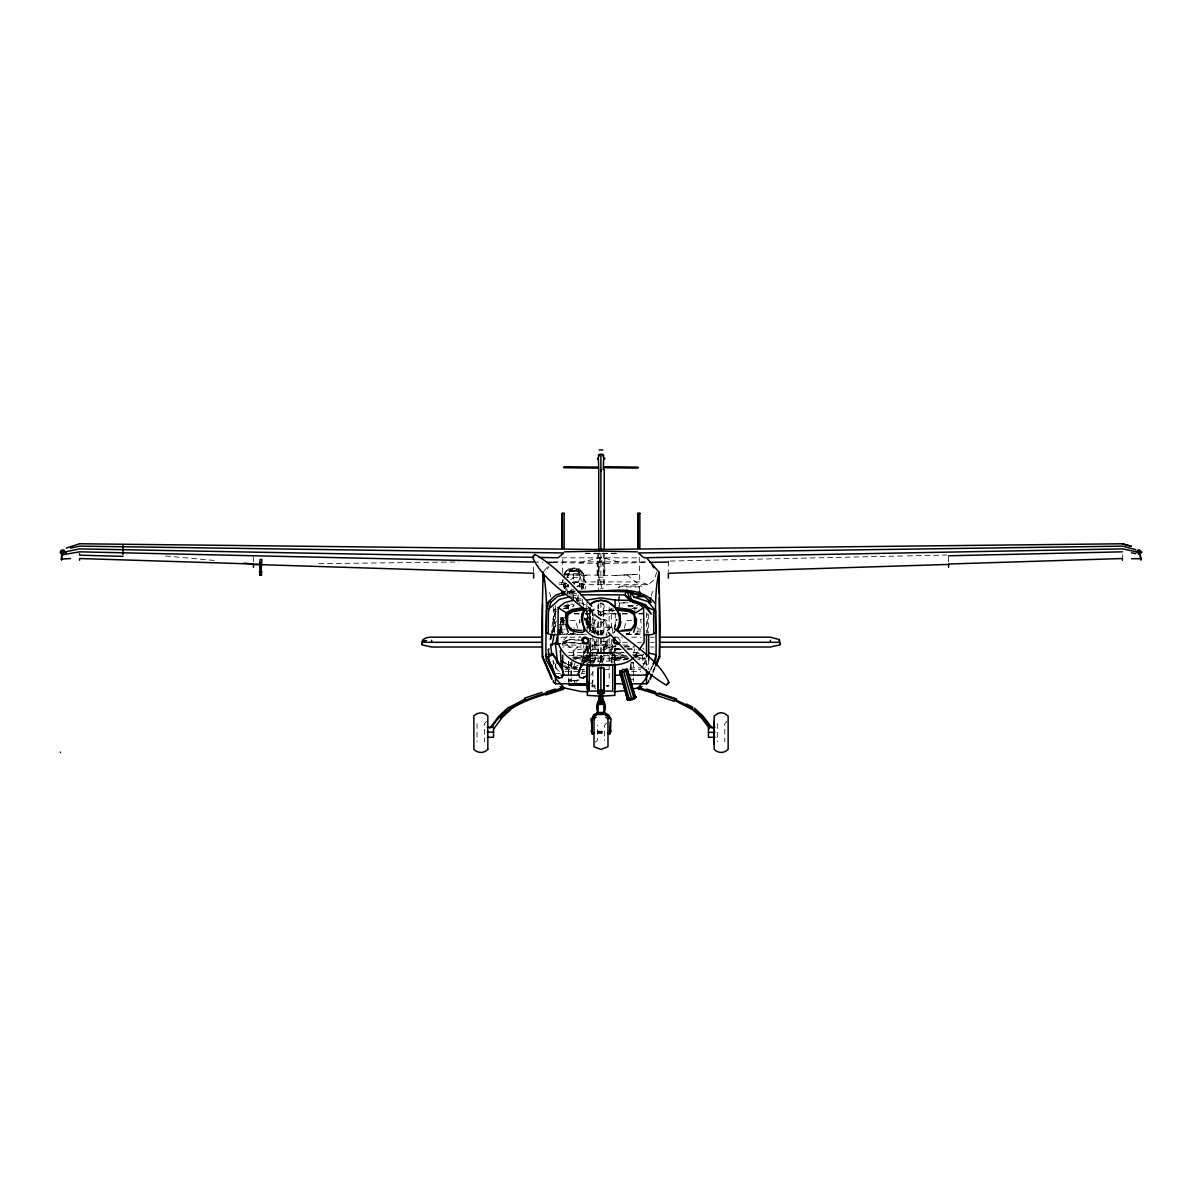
<?xml version="1.0" encoding="UTF-8"?>
<svg xmlns="http://www.w3.org/2000/svg" width="1202" height="1202" viewBox="0 0 1202 1202"><rect width="100%" height="100%" fill="white"/><g stroke="black" fill="none" stroke-linecap="round" stroke-linejoin="round"><path stroke-width="0.75" stroke-dasharray="5 3.75" d="M559.937 633.424L559.997 630.103L559.411 634.04L558.614 633.649M590.287 608.663L589.1 626.963L590.287 608.663L586.741 605.523M562.401 573.069L562.852 557.142M583.195 665.112L583.736 645.639M554.317 632.913L554.888 608.467L553.506 606.905M603.269 652.716L613.681 655.676L603.269 652.716L603.464 647.217L605.823 646.225L617.062 646.225M610.15 654.684L610.346 649.185L603.464 647.217L616.791 647.022M604.245 647.022L604.05 652.325L605.417 653.317L624.169 653.317M633.544 653.317L634.656 648.795M602.262 588.83L598.731 577.2L599.753 553.055M587.327 613.621L587.327 627.354L587.177 613.185M586.741 607.491L587.042 601.886M552.334 633.259L554.287 615.559M603.269 616.927L604.245 605.523L603.269 604.546L600.895 603.945L597.755 605.523L598.596 615.304M607.987 639.344L606.409 648.389L605.222 649.576L600.895 649.966L596.778 649.576L595.591 648.389L593.818 639.344M595.08 634.31L592.255 625.386L586.937 617.918L588.319 621.644L587.928 625.776L591.324 631.681M560.162 634.34L562.942 626.963L563.738 618.895L562.356 617.317L560.192 617.918M553.897 631.846L554.498 623.222L556.857 621.058M550.952 635.407L552.92 619.481L556.256 609.189M560.778 630.885L562.16 619.285L560.583 619.285M582.414 584.082L582.023 585.855L582.805 583.496L582.609 584.277M582.609 584.082L582.414 585.855L578.988 586.05M581.242 589.596L582.023 583.691L578.478 569.538L569.432 569.733L565.511 573.67L563.933 577.591M582.805 589.596C584.157 582.639 584.788 574.376 578.478 569.538L569.237 571.115L566.878 577.591L579.86 577.591L577.892 571.115L578.478 569.538L569.823 571.311L569.432 569.733L577.892 571.115L569.823 571.311L567.464 577.591L565.511 573.67L579.079 573.67M560.583 630.885L562.16 619.285M583.992 583.496L583 588.815M581.828 588.409C581.302 574.03 587.658 578.613 584.968 589.401M559.771 627.579L561.184 619.285M587.327 608.663L588.905 607.686L589.1 617.512L590.287 621.058L587.327 616.927L587.958 613.23M588.048 628.346L590.092 617.512M562.356 581.528L562.942 579.755M562.746 581.332L562.942 580.356M579.86 577.591L577.2 586.546M600.114 631.29L600.699 633.845L602.472 633.845L603.269 632.267L602.472 630.689L600.699 630.689L601.105 632.658L603.269 632.267M614.222 629.232L616.235 619.285L617.422 619.285M614.417 629.232L616.431 619.285M552.409 632.778L554.888 625.386L552.92 633.048M582.354 661.761L585.96 648.389L574.15 650.357L572.452 657.434M577.11 599.813L578.282 594.9M588.319 660.98L590.873 650.357L587.327 642.694L595.786 643.866L598.536 649.576L594.209 662.362M559.065 631.876L563.738 618.895M588.124 659.402L587.928 660.198L590.678 659.402L588.124 659.402L588.124 663.113M598.145 633.048L598.145 631.29L595.591 630.689L595.005 633.048L597.364 633.649M611.517 659.402L611.322 660.198L614.072 659.402L611.517 659.402L611.517 663.113M614.868 649.185L615.649 650.162L614.868 648.99L619.736 648.99M624.304 628.33L626.272 620.472L631.967 620.472M651.289 595.982L652.235 592.346L654.399 589.791M590.678 643.671L584.382 662.753L590.678 653.708L594.013 654.489L595.786 658.035L593.172 662.948M656.562 572.287L654.594 579.364L648.299 584.683L577.816 584.683M577.11 601.586L579.079 596.087M586.155 648.99L581.242 663.143M596.778 639.344L595.005 645.444L590.678 647.022L587.733 646.421M575.037 662.648L573.564 667.666L566.097 668.057M606.214 642.108L605.628 644.062L601.496 645.053M600.895 660.198L600.699 662.362M602.082 663.384L603.855 658.23L627.835 658.23M650.748 670.37L652.626 665.202M598.731 665.457L600.504 660.589L598.145 658.23L574.165 658.23M643.866 664.526L645.143 661.175M642.589 667.08L645.143 660.589L642.589 658.23L637.06 658.23M591.459 665.112L589.491 660.784L595.786 643.866M583.27 669.364L581.242 674.547M593.307 662.633L595.005 659.402L593.427 655.871L594.013 654.489M652.971 672.684L655.15 667.606M559.215 631.681L561.184 627.159L562.942 626.963M598.536 649.576L592.841 662.167M590.678 663.925L592.045 660.589L587.132 660.394L579.604 664.436M564.715 617.723L562.746 617.723L562.551 622.035L559.411 624.8M567.269 636.399L561.77 641.898L568.261 639.945L562.16 644.062L568.261 639.945L578.478 640.14L582.609 643.085M601.3 662.167L600.895 658.621M650.462 669.724L652.235 666.419M560.703 620.232L562.356 617.317M584.578 662.362L590.678 653.708L584.187 662.437M595.005 659.402L595.786 658.035L592.331 663.219M547.406 569.147L548.983 566.518M598.145 631.29L598.341 632.267A1.803 1.803 0 0 1 596.583 634.04L595.982 631.876L597.364 630.689L596.583 630.299M602.863 635.407L603.464 623.808L602.277 622.245L598.731 622.245L597.755 623.808L598.145 635.407M587.132 660.784L586.155 662.557M563.933 574.06L565.301 571.897M563.933 574.451L568.651 568.351L578.883 568.351L582.219 572.092M578.883 585.855L579.664 584.683M611.127 626.768L607.19 631.095L611.713 626.167L609.159 628.931M599.723 658.621L600.895 656.848L602.277 658.621L600.895 659.402L599.723 658.621L600.895 655.27L602.277 656.457L602.277 658.621M607.386 686.147L607.581 685.951M634.791 656.127L637.916 651.574M553.115 629.713L555.97 625.686M563.137 579.755L561.77 582.715L561.77 586.846M560.192 619.871L562.746 617.723M607.19 631.095L607.987 630.103M615.649 645.639L612.9 647.022L606.018 645.249L595.982 645.249L589.1 647.022L562.852 647.022M544.221 570.77L547.646 566.818M606.018 645.249L606.018 641.507L608.573 638.562M592.255 610.826L594.209 608.873L589.686 613.591L593.623 609.264M590.678 675.133L592.841 672.774M565.301 572.287L568.651 568.741L573.76 567.96L578.883 568.741L583.601 574.451L583.992 579.965M576.915 586.245L579.079 585.855L579.86 582.715L578.478 582.324L579.664 582.91M561.379 618.309L560.192 619.481L565.301 618.504M486.645 721.35L484.481 723.514L484.481 741.799M586.741 621.449L589.296 623.808L585.765 625.581L589.296 623.808L589.296 621.84L583.992 617.723M589.296 631.29L590.873 630.299L592.646 632.267M596.583 632.853L598.341 632.267M600.895 631.876L602.082 632.267M612.945 633.394L615.018 631.335M601.496 660.589L603.855 658.23M615.845 649.38L614.868 649.771L621.164 649.38L614.477 649.38L615.259 649.185M606.604 723.123L604.636 725.091L604.636 740.432M726.955 721.35L724.791 723.514L724.791 741.799M574.15 650.357L580.22 644.618M553.311 610.436L555.474 608.467M609.159 610.436L611.322 608.467L611.322 630.284M614.913 610.436L603.855 610.436L601.496 612.404L601.496 615.755M601.496 615.349L603.855 613.396L620.457 613.396M553.311 610.826L555.474 609.068M609.159 610.826L611.322 609.068M590.678 683.788L592.841 682.015L592.841 607.491M595.2 742.205L597.364 740.432L597.364 725.091M562.16 644.062L568.065 639.539L578.883 639.734L583.15 641.357M589.1 631.29L589.881 630.689M627.444 656.653L614.673 657.239L611.322 658.426L616.235 659.207L619.781 656.653L627.97 658.29M602.277 622.245L605.027 620.277M570.875 579.499L573.564 577.591M588.965 662.723L592.045 660.589M598.731 603.554L598.731 614.372L600.895 615.95L603.269 614.372L603.269 603.554L600.249 603.554M596.177 619.481L593.818 622.831L593.818 634.431M609.159 659.207L611.322 657.84L628 657.84M572.197 582.129C573.279 583.992 583.406 581.137 575.142 582.324L574.15 584.082M635.903 657.043L639.449 655.075L642.785 657.84L645.744 658.621L637.871 659.597M578.087 665.247L573.564 667.666L567.629 664.436M568.681 586.05L563.543 586.05L562.356 587.628L563.543 586.846M573.955 584.082L575.142 582.129L578.673 582.129M575.202 590.963L568.261 590.963L567.074 592.346M639.644 591.369L639.644 586.651L638.457 586.05L619.586 586.05L618.399 587.628L619.586 586.846L638.457 587.042M601.496 634.04L602.277 633.649M601.496 653.708L604.05 652.325L623.778 652.325M643.175 654.88L641.613 655.676L642.394 655.481L636.098 653.708M573.564 599.813L573.564 591.174L568.456 593.533L571.596 589.791L573.564 589.596M560.192 621.449L565.301 620.472M587.132 660.394L584.578 655.27L571.596 660.98L573.564 667.666L576.629 667.816M631.245 658.035L639.449 655.075M582.023 573.67L579.86 574.255L578.478 569.538L569.823 571.311L569.432 569.733M567.434 593.217L573.564 591.174M615.454 649.38L614.673 649.185L615.454 648.99M606.8 686.147L608.377 685.951M558.78 583.03L565.857 581.918M635.317 656.953L640.035 655.481M579.664 563.047L600.895 557.142L622.335 563.047M569.282 593.472L575.923 591.76M571.791 596.267L577.11 594.9M569.237 571.115L578.478 569.538M615.454 649.966L614.673 649.771L615.454 649.576M607.987 686.147L608.768 685.951M628.511 658.711C610.631 662.077 591.369 662.077 573.489 658.711M628.18 658.966L623.913 660.003L619.781 656.653M590.873 650.357L598.341 648.795M583.796 643.866L568.065 642.499L562.356 643.671L565.902 643.476L572.978 650.357L575.112 659.207M564.91 624.003L560.387 624.8L560.973 625.581M599.723 656.848L602.277 656.848M564.324 620.082L561.574 620.472L560.387 622.831L563.407 622.441M558.224 629.713L563.648 629.007M635.512 633.649L640.936 632.943M569.042 685.17L568.846 680.843L576.119 680.452L576.119 684.975M587.132 647.803L587.327 652.716L600.895 653.317L614.868 652.325L614.868 661.716M615.063 575.427L637.676 574.451L615.063 575.427L564.114 574.706L586.937 575.427M569.823 571.311L578.673 570.905L573.76 570.71M616.235 659.207L627.94 658.696M576.509 600.309L583.601 600.114M604.831 563.438L647.803 562.416M567.179 591.7L574.676 591.504M578.357 680.617L568.846 680.843L578.958 679.866M670.22 561.033L905.617 555.91M907.48 555.88L946.725 555.023M562.205 643.551L565.902 643.476L561.319 642.89M561.665 557.833L640.335 557.833M576.119 598.927L581.437 598.821M616.04 553.266L585.96 553.266M614.868 652.325L587.327 652.716L614.868 652.716L614.673 647.803L614.673 662.572M318.8 563.648L458.924 561.965M559.726 634.551L585.93 634.356M597.154 634.265L606.334 634.28M585.224 553.611L616.776 553.611M553.311 561.86L646.811 561.86M598.731 577.2L603.269 577.2M573.264 581.918L639.84 581.918L648.299 584.683M572.392 582.324L574.751 582.324M566.488 583.496C562.326 580.806 565.962 588.679 564.715 584.082M579.664 583.496L583 583.496L579.664 583.691M564.129 583.691L566.488 583.691M559.276 584.683L568.546 584.683M564.91 585.659L564.324 583.496M582.023 585.659L583.601 587.628L582.414 586.05M568.681 586.846L563.543 587.042L563.543 586.05M578.988 586.846L582.414 587.042M568.261 591.76L575.202 591.76M575.202 591.955L568.261 591.955L568.261 590.963M576.614 593.533L567.87 593.533L565.511 583.301M569.042 594.9L573.564 594.9M628.165 602.773L619.586 602.773L619.586 606.71M619.586 602.968L628.165 602.968M564.745 605.523L574 605.523M628 605.523L637.255 605.523M564.745 605.718L574 605.718M628 605.718L637.255 605.718M563.543 606.71L573.835 606.71M628.165 606.71L636.744 606.71M564.91 607.881L568.546 607.881M633.454 607.881L637.09 607.881M562.882 608.467L570.289 608.467M631.711 608.467L639.118 608.467M588.92 610.436L598.145 610.436L600.504 612.404L600.504 615.755L598.145 613.982L598.145 610.436M588.92 610.631L598.145 610.631L600.504 612.599M603.855 610.631L614.913 610.631M574.165 613.396L583.391 613.396M585.239 613.396L592.616 613.396M622.305 613.396L627.835 613.396M638.908 613.396L642.589 613.396M574.165 613.982L583.391 613.982M585.239 613.982L592.616 613.982M603.855 613.982L620.457 613.982M622.305 613.982L627.835 613.982M638.908 613.982L642.589 613.982M598.731 614.372L603.269 614.372M584.382 619.285L586.546 619.285L588.379 627.579M641.808 619.285L640.621 619.285L641.613 627.579M570.033 620.472L575.728 620.472L578.478 631.486M562.551 622.035L564.91 622.035M558.224 631.095L565.466 631.095M637.315 631.095L640.936 631.095M594.614 632.267L595.005 631.29L595.982 631.876M570.229 633.649L577.801 633.649M626.467 633.649L629.608 633.649L629.608 632.462M586.741 634.235L564.91 634.235L564.91 628.962M626.167 634.235L637.09 634.235L637.09 627.204M560.973 637.18L579.725 637.18M612.9 637.18L622.275 637.18M631.651 637.18L641.027 637.18M650.402 637.18L654.158 637.18M586.937 638.758L592.571 638.758M606.018 641.507L595.982 641.507L595.982 645.249M562.686 642.304L579.544 642.304M622.456 642.304L628.075 642.304M637.436 642.304L641.177 642.304M650.552 642.304L654.294 642.304M562.356 645.053L581.047 645.053M588.514 645.053L613.486 645.053M622.831 645.053L630.299 645.053M624.559 646.225L633.935 646.225M624.154 647.022L634.731 647.022M650.402 647.022L654.158 647.022M619.511 648.584L613.876 648.584L612.9 654.88L625.371 654.88M627.008 648.584L634.506 648.584M621.164 649.576L610.346 649.185M627.339 649.576L636.249 649.576M614.673 649.771L621.164 649.771M568.636 652.521L598.145 652.521L600.504 653.708M603.855 652.521L624.138 652.521M633.364 652.521L638.908 652.521M632.492 654.88L641.402 654.88M568.636 655.676L598.145 655.676M601.105 655.676L599.723 658.035L600.895 658.816L602.277 658.035L601.105 655.481M603.855 655.676L626.723 655.676M633.364 655.676L642.589 655.676M572.152 657.84L590.678 657.84L592.841 659.207M635.407 657.84L644.678 657.84M630.795 662.753L633.349 662.753M630.99 662.948L633.349 662.948M642.815 663.729L646.526 663.729L648.689 665.893M564.94 667.861L577.861 667.861M629.683 667.861L642.589 667.861M564.94 669.634L577.861 669.634M579.695 669.634L585.239 669.634M603.855 669.634L609.384 669.634M629.683 669.634L640.741 669.634M564.94 671.407L585.239 671.407M631.531 671.407L640.741 671.407M555.474 673.375L561.033 673.375M581.407 673.375L585.119 673.375M630.795 679.656L633.349 679.656M571.205 681.624L571.01 679.656L568.456 679.656L568.651 681.624L571.205 681.624L571.205 677.928M591.654 685.17L595.2 685.17M606.604 685.365L608.963 685.561L606.604 685.951M606.995 685.561L608.963 685.561M594.81 685.951L594.614 685.951A6.16 6.16 0 0 0 595.396 688.911M591.654 686.748L595.2 686.748M597.259 731.192L604.741 731.192M597.259 731.778L604.741 731.778M597.259 732.168L604.741 732.168M597.259 732.754L604.741 732.754M597.259 733.355L604.741 733.355M626.272 634.431L640.771 634.551M573.174 656.953L580.446 657.043L588.71 655.075L588.379 646.12M533.643 562.055L542.988 562.22M552.334 562.386L597.169 563.438M567.66 664.721L573.069 664.811M576.509 667.245L567.66 667.08L564.655 665.502M570.619 604.14L573.955 604.245M626.573 633.349L629.608 633.454M570.319 633.349L573.369 633.454M620.953 649.185L615.259 648.99L615.259 649.771M576.389 668.582L567.87 668.252L562.16 665.698M571.401 597.454L577.696 598.25L579.664 603.945M600.895 653.317L587.327 652.325L587.327 661.716M602.472 619.225L606.8 620.277L607.987 622.831L607.987 629.908M568.065 642.499L580.296 643.566M165.56 555.985L214.151 560.433M558.224 632.267L567.269 633.259M637.315 628.766L640.936 629.247M558.224 632.462L567.269 633.649M564.91 583.496L566.097 583.496M634.536 652.325L643.971 654.684M614.673 649.185L615.649 649.38L614.868 648.99M586.351 645.639L589.1 647.022M589.881 655.075L593.427 655.871M585.164 659.793L589.491 660.784M590.873 630.494L591.654 630.689M605.027 646.421L611.322 648.194M590.873 632.072L594.81 633.259L592.811 617.317M587.327 616.927L589.1 617.512M594.81 633.259L592.255 625.386M573.174 582.715L571.987 582.324M586.741 619.481L584.578 618.504L584.578 620.472M639.644 587.628L638.457 586.05M585.329 604.816L577.501 601.586L575.728 597.649M618.008 637.376L620.172 640.726M642.785 648.194L644.167 649.185M602.277 630.689L603.058 631.29M559.411 671.407L556.857 669.439L556.857 663.534M626.663 574.646L641.613 586.651M590.678 609.068L592.841 610.826M598.145 613.396L600.504 615.349M579.86 636.399L581.047 637.376M583.406 578.778L585.164 581.528M564.715 584.277L565.105 585.855M585.359 618.309L589.296 621.84L586.546 622.831L586.546 624.8M585.96 622.831L587.523 624.8M588.319 621.644L594.013 629.713M568.261 585.855L567.464 584.683L568.065 585.855M582.219 571.897L583.601 574.255M593.503 616.416L590.092 607.881L590.678 631.681M552.725 660.784L554.287 663.534M605.823 621.254L606.8 628.931M600.699 662.167L600.895 655.27M564.715 583.496L564.715 583.691M564.519 588.815L563.738 584.878M549.569 592.346L550.892 597.199M588.905 624.604L590.482 630.584M583.601 574.06L584.382 577.591M594.209 641.703L595.005 645.444L594.209 641.117M585.96 619.285L587.297 625.926M566.097 590.768L564.715 581.918M587.117 646.601L588.71 655.075L584.382 662.557L584.022 645.91M594.209 619.481L596.177 635.407M585.569 619.285L586.681 625.926M558.975 630.164L560.192 637.376M555.279 663.925L556.586 671.963M579.664 621.644L579.86 623.027L579.664 619.676L579.86 621.254M592.255 685.17L592.451 686.748M563.738 583.301L564.519 589.596M593.232 631.846L592.646 623.222M592.451 611.818L592.646 615.559M592.255 680.257L592.451 684.584M647.683 632.913L647.217 613.621M639.148 557.142L639.84 581.918M1122.428 554.693L1122.428 560.297M948.588 556.721L948.588 562.205M717.324 723.514L717.324 741.799M668.357 561.079L668.357 571.536M648.689 614.147L648.689 632.778M648.689 659.207L648.689 669.484M646.526 612.75L646.526 632.988M646.526 660.589L646.526 670.415M645.143 658.08L645.143 667.471M642.589 655.27L642.589 662.467M634.926 607.491L634.926 611.232M633.349 661.956L633.349 676.125M633.349 677.928L633.349 681.624M630.99 664.601L630.99 670.521M630.795 663.729L630.795 670.896M629.412 632.462L629.412 633.649M619.586 586.05L619.586 587.042M619.586 595.771L619.586 601.015M618.399 596.973L618.399 606.304M615.259 613.155L615.259 630.719M615.063 646.225L615.063 663.038M614.477 631.095L614.477 632.462M614.072 659.402L614.072 663.113M612.9 607.881L612.9 611.623L611.517 611.232L611.517 607.686M612.704 632.778L612.704 627.159L589.296 627.159L589.296 630.9M612.704 644.017L612.704 662.572M611.322 639.374L611.322 662.753M609.159 607.491L609.159 630.945M609.159 638.262L609.159 682.015M606.8 632.658L606.8 636.594M604.831 558.524L604.831 574.841L600.895 557.142L597.169 574.841L597.169 558.524M604.245 553.281L604.245 586.846M603.855 610.436L603.855 635.452M603.855 637.285L603.855 665.307M603.269 553.055L603.269 588.409M601.496 621.344L601.496 666.885M600.895 553.281L600.895 589.07M600.895 602.578L600.895 615.95M600.504 621.344L600.504 665.112M598.731 553.055L598.731 592.15M598.145 621.494L598.145 662.467M597.755 553.281L597.755 586.846M592.841 685.17L592.841 686.748M590.678 608.467L590.678 631.14M590.678 638.502L590.678 663.113M590.482 607.686L590.482 611.232L589.1 611.623L589.1 608.993M589.296 644.017L589.296 662.572M587.132 609.654L587.132 630.103M586.937 646.225L586.937 663.038M586.741 609.639L586.741 627.204M583.601 602.578L583.601 606.304M582.414 599.272L582.414 606.71M577.696 598.25L577.696 599.813M574.556 680.648L574.556 684.975M573.564 574.255L573.564 583.301M573.369 632.462L573.369 633.649M573.174 632.462L573.174 633.649M571.205 676.08L571.205 662.948L568.456 662.753L571.01 662.753L571.01 676.125M568.651 661.265L568.651 676.08M568.651 677.928L568.651 681.624M568.456 661.956L568.456 676.125M568.261 604.185L568.261 611.623M567.074 603.75L567.074 607.686M559.801 629.142L559.801 634.536M559.411 629.938L559.411 633.604M555.474 605.523L555.474 626.648M555.474 664.24L555.474 667.891M553.311 607.491L553.311 632.778M553.311 660.589L553.311 664.721M533.643 567.134L533.643 573.279M477.014 723.514L477.014 741.799M262.066 562.761L262.066 559.11L259.316 559.11L259.316 562.761M261.675 559.11L261.675 562.761M260.684 559.11L260.684 562.761M259.707 559.11L259.707 562.761M253.412 556.721L253.412 564.023M573.76 627.745A1.593 1.593 0 0 1 574.361 628.33M553.897 616.536L552.92 619.481L556.06 611.037L553.897 616.536M655.15 666.419L652.25 673.21L655.15 666.329M586.351 660.394L584.187 663.008L586.351 660.394"/><path stroke-width="1.5" d="M60.385 752.091L60.416 752.512M546.234 633.048L546.429 611.037L548.983 601.195L550.756 602.382L548.397 612.013L548.202 633.259L546.234 633.048L550.366 634.626L557.848 634.566M609.549 734.332L610.15 721.741M588.018 691.751L580.641 691.466L564.129 687.92L556.857 679.656L546.234 659.793C544.656 630.554 549.344 601.015 543.079 572.092L541.907 628.526L542.493 657.434L551.928 679.461M655.871 665.908L659.507 657.434L660.093 625.581L658.921 572.092L647.502 558.915M542.493 603.945L542.493 657.434M572.978 600.414L564.91 602.578L558.224 607.686L557.833 642.499C564.519 660.649 582.805 667.801 600.895 665.502C612.194 665.202 624.86 665.923 633.739 657.629M636.489 618.504L636.294 624.199L633.544 632.267M61.678 555.97L61.482 560.102L61.873 552.034L61.678 554.978L79.572 551.838L533.643 562.055M602.277 694.41L600.114 694.41L598.341 704.237L599.918 704.447L600.895 694.41M561.184 665.502L560.387 650.357M600.775 695.793L599.918 704.447M565.511 618.504L566.097 612.795L571.987 609.459L583.286 607.641M653.107 664.766L655.766 659.793C657.344 630.554 652.656 601.015 658.921 572.092L659.222 593.833M603.659 458.232L603.269 469.441M598.341 704.237L600.114 694.996L598.341 690.279L599.918 690.279L600.895 694.996M542.222 637.18L431.578 637.18C427.176 637.135 421.331 638.307 422.142 643.866M550.952 635.407L550.366 639.344L552.049 634.31M422.728 640.335L422.338 642.304L542.087 642.304M554.092 634.626L552.139 645.444M556.06 642.89L557.247 636.204M260.293 573.279L260.684 575.232L261.675 562.761M600.114 694.801L601.886 694.996L603.659 690.279L602.082 690.279L601.105 694.996L602.082 704.447L603.659 704.237L601.886 694.41M586.546 675.539L583.406 678.093L579.86 677.492L578.282 673.961L579.274 669.634L583.511 663.804M581.768 616.536L582.414 613.786M64.232 551.057L64.427 550.261L62.654 550.261L61.077 551.252M1138.159 552.229L1138.955 550.847L1140.923 551.448L1139.541 553.611A1.593 1.593 0 0 1 1138.159 552.229L1137.573 552.229M649.426 603.269L650.823 597.8M657.99 581.077L658.921 577.801M619.391 627.354L620.953 621.84M609.549 733.746L610.932 730.786M653.242 663.489L656.352 654.88L649.08 653.107M579.86 668.447L581.107 665.112M581.768 630.524L572.588 629.713L569.237 627.159L567.464 623.613L567.66 615.95L568.261 614.372L572.978 611.623L584.578 609.654L585.569 608.467L572.588 610.436L567.464 613.396C564.88 619.27 566.112 626.077 570.815 630.494C599.032 638.262 571.882 620.262 585.765 608.873M556.541 661.686L561.574 666.885L552.92 653.708L549.569 654.489L548.007 658.035L555.279 675.539L558.614 678.093L562.16 677.492L563.543 673.961L562.551 669.634L562.746 655.27M601.496 693.238L602.082 690.279M578.282 673.961L580.25 669.634M583.406 678.093L583.992 676.711M618.204 629.908L617.618 631.29L618.204 629.908L617.618 631.29L630.99 630.494L635.708 624.003L635.708 620.082L634.34 613.396L629.412 610.436L616.641 608.467L616.836 610.045L629.217 611.623L633.739 614.372L634.34 615.95L634.731 623.613L632.958 627.159L630.795 629.322L621.945 630.374M609.955 733.941L610.541 732.559M650.072 678.289L651.514 674.893M650.072 679.461L652.25 674.382M548.397 659.402L549.569 654.489M261.074 575.037L261.285 574.06M603.855 459.014L604.831 458.428M585.96 608.467C581.498 614.988 581.483 623.793 585.96 630.299A19.292 19.292 0 0 0 600.895 638.172L606.604 637.18L610.586 635.122M616.04 630.299C624.875 618.624 615.454 600.444 600.895 600.609A19.292 19.292 0 0 0 590.092 604.351M619.586 671.602L623.117 669.439L627.444 669.439L635.122 696.574L631.576 698.738L627.249 698.738L619.586 671.602L623.718 671.602L627.444 669.439M619.977 670.806L627.639 698.152L626.858 699.519L628.436 700.315M1137.182 551.057L1139.346 550.261L1140.923 551.252M1139.346 550.261L1138.549 550.261M1140.322 550.847L1138.76 551.252M649.576 671.392L645.143 679.656L637.871 687.92L632.372 689.107M592.451 734.332L591.459 720.569L593.427 717.023L597.559 714.469L604.441 714.469L608.573 717.023L608.573 718.991L605.823 717.293M617.227 630.689C621.479 624.214 621.419 614.703 616.04 608.873M598.145 459.014L597.364 458.818L599.137 455.874C596.598 453.725 605.417 453.71 602.863 455.874L604.636 458.818M633.739 614.372L634.34 613.396M615.259 637.376C609.219 640.185 617.167 648.133 619.977 642.108M610.541 731.387L610.932 718.601L608.573 715.055L604.441 712.501L597.559 712.501L593.427 715.055M635.122 698.347L636.098 696.965L634.536 696.183L626.663 669.048M638.953 650.072L644.167 642.499L643.581 607.686L636.895 602.578L629.217 600.414L615.063 600.023L600.895 597.86L587.132 600.023M489.785 728.232L498.635 716.437L507.484 708.173L525.379 698.933M493.646 728.923L501.399 718.601M614.673 638.953L613.876 640.726L614.673 642.694L619.195 643.28M602.472 693.238L603.659 690.279M1138.354 550.261L1137.768 551.057L1137.573 550.261M1139.541 554.197L1141.9 552.229M491.708 727.541C506.327 702.644 536.227 696.168 561.77 688.115L563.543 689.497M534.83 554.588L532.471 557.142C543.169 580.716 568.336 594.509 586.937 611.412M533.448 556.165L535.025 554.392C557.352 567.359 574.391 587.628 591.85 606.274M667.365 684.178L668.943 682.42C658.155 658.936 633.063 645.504 614.643 628.511M666.975 684.584L668.748 682.616L666.389 685.17C643.626 672.023 626.317 651.364 608.452 632.462M648.689 672.774L646.526 675.133L628 675.133M63.045 550.847L63.841 552.229A1.593 1.593 0 0 1 62.459 553.611L60.881 552.229L63.451 550.456L62.654 550.261M62.459 553.611L61.287 554.002M597.95 467.277L563.543 467.473L597.95 467.668M601.105 471.214L601.3 470.222M604.05 467.668L638.457 467.473L604.05 467.277M548.983 648.795L548.202 649.576L549.179 656.262M604.245 693.434L604.245 668.447L600.895 667.666L597.755 668.447L597.755 693.434M597.755 692.833L604.245 692.833M604.245 712.726C609.609 696.243 592.391 696.243 597.755 712.726M594.419 733.145L592.255 732.95L594.419 732.95M638.457 689.497L642.003 686.552M633.739 699.128L635.512 697.761L627.053 670.025M635.512 697.551L636.098 696.965L634.536 696.183M546.82 603.359L555.474 595.29L565.301 591.76M501.204 718.405L510.054 710.142M500.408 717.819C516.8 700.736 541.2 696.198 562.746 688.701M549.104 608.663L559.411 599.422L570.033 596.718M558.825 557.142L562.942 553.611M550.756 602.382L557.638 596.477L565.947 594.329M629.848 683.788L646.526 683.788L648.689 682.015L648.689 680.452M591.114 603.945L594.013 601.586L600.895 600.023L607.791 601.586L615.063 607.491L630.209 609.459L635.708 612.795L643.581 607.686M261.48 573.67L259.707 574.646M627.249 698.738L628.826 697.761M610.541 719.187L608.573 715.656L604.441 713.087L597.559 713.087L593.427 715.656L591.459 719.187L592.045 733.746M596.177 717.293L593.427 718.991L593.427 717.023L591.85 720.374L592.451 733.746M533.643 557.337L79.572 548.893L66.2 551.643L61.678 554.002L60.1 552.229L60.686 551.252M66.2 548.097L79.572 543.77L597.169 549.479L1122.428 543.77L1131.473 546.324L1122.428 543.965M62.459 554.392L63.451 554.002M628.105 590.843L630.599 592.15L634.13 597.259L648.103 601.586L655.571 611.037L655.766 633.048L651.634 634.626L644.392 634.566M545.648 654.88L547.21 654.294M637.871 687.92L641.222 686.748M524.598 698.152L542.102 692.247M546.625 691.901L555.474 689.047M545.648 694.996L563.347 689.302M599.528 713.087L598.145 713.492L598.145 701.292M549.975 655.871L553.311 655.075L562.16 669.634L563.543 673.961M70.527 548.097L79.572 546.129L563.543 552.95M625.025 690.669L613.922 691.751M601.496 700.12L602.472 699.925L601.105 694.41M608.573 732.754C605.868 732.784 613.02 733.025 607.581 733.145M422.533 641.117L426.47 640.531M556.496 643.16L550.561 644.467L551.898 655.24M61.482 559.11L70.527 558.524M655.766 633.048L653.798 633.259L653.603 612.013L655.571 611.037L643.971 605.523L632.447 602.247M634.13 597.259L644.362 596.477L651.244 602.382L648.103 601.586M602.653 696.078L614.868 695.387L614.868 663.564M1131.473 558.72L1140.713 558.72L1140.923 560.102L1140.322 555.97M948.588 564.429L668.357 573.279L668.357 578.192M577.711 591.7L600.895 590.963L626.077 591.76L644.362 596.477L630.599 592.15L630.765 600.174M578.417 591.399C603.314 593.923 636.699 581.558 655.18 603.359M580.761 594.81L624.89 594.9L632.372 600.023L645.94 604.937L651.244 614.177L643.971 605.523M588.048 684.659L569.042 685.17L586.741 684.975M564.519 551.838L600.895 551.057L637.285 551.838M948.588 555.775L1122.428 551.838M560.357 643.596L555.474 644.257L557.638 662.753M638.457 552.95L1122.428 546.129L1135.8 549.675M644.062 557.773L1122.428 548.893L1135.8 551.643L1140.127 554.002L1140.713 558.72M649.666 562.386L668.357 562.055M260.879 564.339L253.412 564.429L533.643 573.279L533.643 578.192M599.137 449.969L602.863 449.969M598.341 455.273L599.137 455.273M602.863 455.273L603.659 455.273M600.895 470.027L600.895 471.409M259.316 571.897L262.066 571.897M259.707 573.67L260.488 574.255M261.675 574.646L260.684 574.255M259.902 575.037L261.48 575.037M659.778 637.18L770.422 637.18L779.272 639.539L780.053 644.858L770.422 647.022L659.778 647.022M659.913 642.304L779.662 642.304L779.858 644.062M542.222 647.022L431.578 647.022L421.947 644.858L422.142 643.28M561.033 675.133L579.559 675.133M615.033 675.133L622.441 675.133M553.311 680.452L553.311 682.015L555.474 683.788L588.83 683.788M615.033 683.788L624.289 683.788M598.295 691.075L589.296 691.075L589.296 664.36M603.704 691.075L612.704 691.075L612.704 664.36M598.341 690.279L600.504 691.661M601.496 691.661L602.472 691.661M598.341 691.856L599.918 691.856L600.504 693.238M602.082 691.856L603.659 691.856M600.114 694.02L601.886 694.02M487.231 727.255L493.526 727.255L493.526 737.277L487.231 737.277M714.965 727.255L708.474 727.255L708.474 737.277L714.965 737.277M487.231 732.168L493.526 732.168M708.474 732.364L714.965 732.364M604.441 467.277L638.262 467.668M563.738 467.277L597.559 467.668M539.247 557.443L557.938 557.773M546.73 562.296L552.334 562.386M123.025 556.361L79.572 555.174L79.572 553.611M253.412 567.374L253.412 564.023L79.572 558.524L79.572 560.297M599.212 696.078L587.327 695.387L587.327 663.564M244.066 563.167L253.412 564.023M598.341 702.87L599.918 703.065M1131.473 552.815L1135.8 553.611M599.528 699.925L600.504 700.12M602.472 713.087L603.855 713.492L603.855 701.292M639.254 688.911L657.148 694.41M646.526 689.047L655.375 691.901M640.23 688.115C665.683 696.454 695.718 702.494 710.292 727.541M658.921 693.028L676.621 698.933M656.157 695.192L674.052 701.292M560.778 686.748L564.129 687.92M1138.549 554.002L1139.541 554.392M545.392 655.811L548.428 657.269M61.287 550.261L63.24 551.252M686.372 703.981L692.878 707.332M674.848 700.511L692.743 709.751L701.592 718.015L709.33 728.337M561.68 661.205L566.142 663.624M583.601 630.689L584.578 631.29M558.224 607.686L566.097 612.795M593.818 614.177L600.895 619.481M561.77 688.115L559.997 686.552M639.058 553.611L643.175 557.142M694.516 708.173L703.365 716.437L712.215 728.232M629.803 700.315L627.639 699.925L620.172 671.993M552.725 667.08L550.366 664.526L548.007 658.035M630.795 601.781L624.89 594.9L626.858 590.182L629.668 598.476M616.641 608.467L617.618 609.654M567.464 613.396L568.261 614.372M583.992 629.908L584.578 630.689M591.068 730.786L592.045 732.559M652.235 565.21L653.798 567.825M631.967 699.925L623.718 671.602M551.207 676.425L542.493 656.457L551.928 678.289M565.511 624.199L568.261 632.267M603.659 704.237L602.472 699.925M621.75 671.993L629.412 699.925L631.771 699.519L634.13 698.738L625.686 670.806M564.519 594.119L563.543 591.369L564.129 594.119M591.459 720.569L591.068 718.601M561.77 676.125L562.16 677.492M552.92 653.708L553.311 655.075M558.224 676.711L558.614 678.093M554.092 671.407L554.498 672.774M544.01 581.077L543.079 572.092M1140.127 554.197L1140.322 554.978M779.272 640.335L779.467 641.117M551.778 665.577L552.725 670.415M619.781 613.786L620.307 616.536M260.098 575.037L259.707 562.761M598.341 458.232L598.731 468.645M601.225 695.793L602.082 704.447M614.868 688.701L615.063 664.916L586.937 664.916L587.327 688.701M659.297 597.394L659.507 657.434M1122.428 560.297L1122.428 558.524L948.588 564.023L948.588 567.374M770.422 640.335L770.422 642.304M713.973 721.35L713.973 743.963M648.689 634.581L648.689 660.198M646.526 634.821L646.526 656.908M646.526 670.415L646.526 683.788M639.644 591.369L639.644 595.952M638.457 592.21L638.457 595.801M638.067 513.299L638.067 548.097M615.063 600.023L615.063 607.491M610.346 731.192L610.346 733.355M607.987 718.601L607.987 746.727L600.895 749.477L594.013 746.727L594.013 718.601M604.245 469.441L604.245 549.554M603.855 668.057L603.855 692.442M603.058 690.865L603.058 692.247M602.668 691.466L602.668 700.481M601.886 690.669L601.886 692.247M601.496 550.261L601.496 548.683L600.504 548.683L600.504 550.261M600.895 454.491L600.895 550.261M600.895 667.666L600.895 692.247M599.918 690.279L600.114 692.247M599.528 691.661L599.528 693.238M599.332 691.466L599.332 700.481M598.942 690.669L598.942 692.247M598.731 469.441L598.731 549.554M598.145 668.057L598.145 692.442M591.654 731.192L591.654 733.355M588.124 681.804L588.124 691.27M581.242 663.143L581.242 665.502M562.356 513.299L562.356 548.097M562.356 591.369L562.356 595.095M555.474 683.788L555.474 675.133L553.311 672.774L553.311 669.048M431.578 640.335L431.578 642.304M260.684 562.761L260.684 575.232M123.025 545.347L123.025 554.588M66.2 551.643L66.2 553.611M582.023 639.344L582.805 643.28L586.741 644.062C592.781 641.267 584.833 633.319 582.023 639.344M583 639.734L584.382 643.28L587.327 642.694C590.227 639.795 584.623 636.083 583 639.734M659.507 656.262L655.871 664.736L659.507 656.262M487.832 749.282C484.196 753.594 477.57 753.384 473.858 749.282L473.858 715.851C477.69 712.005 484.06 711.809 487.832 715.851L487.832 749.282M717.714 713.492L714.168 716.046L714.168 749.282C717.894 753.474 724.415 753.459 728.142 749.282L728.142 716.046L724.596 713.492L721.065 712.696L717.714 713.492M600.114 693.824L600.114 695.387L600.114 693.824M602.277 695.192L601.886 693.824L602.277 695.192M564.129 513.299L562.16 513.299L562.16 548.097L564.129 548.097L564.129 513.299M639.84 513.299L637.871 513.299L637.871 548.097L639.84 548.097L639.84 513.299"/></g></svg>
